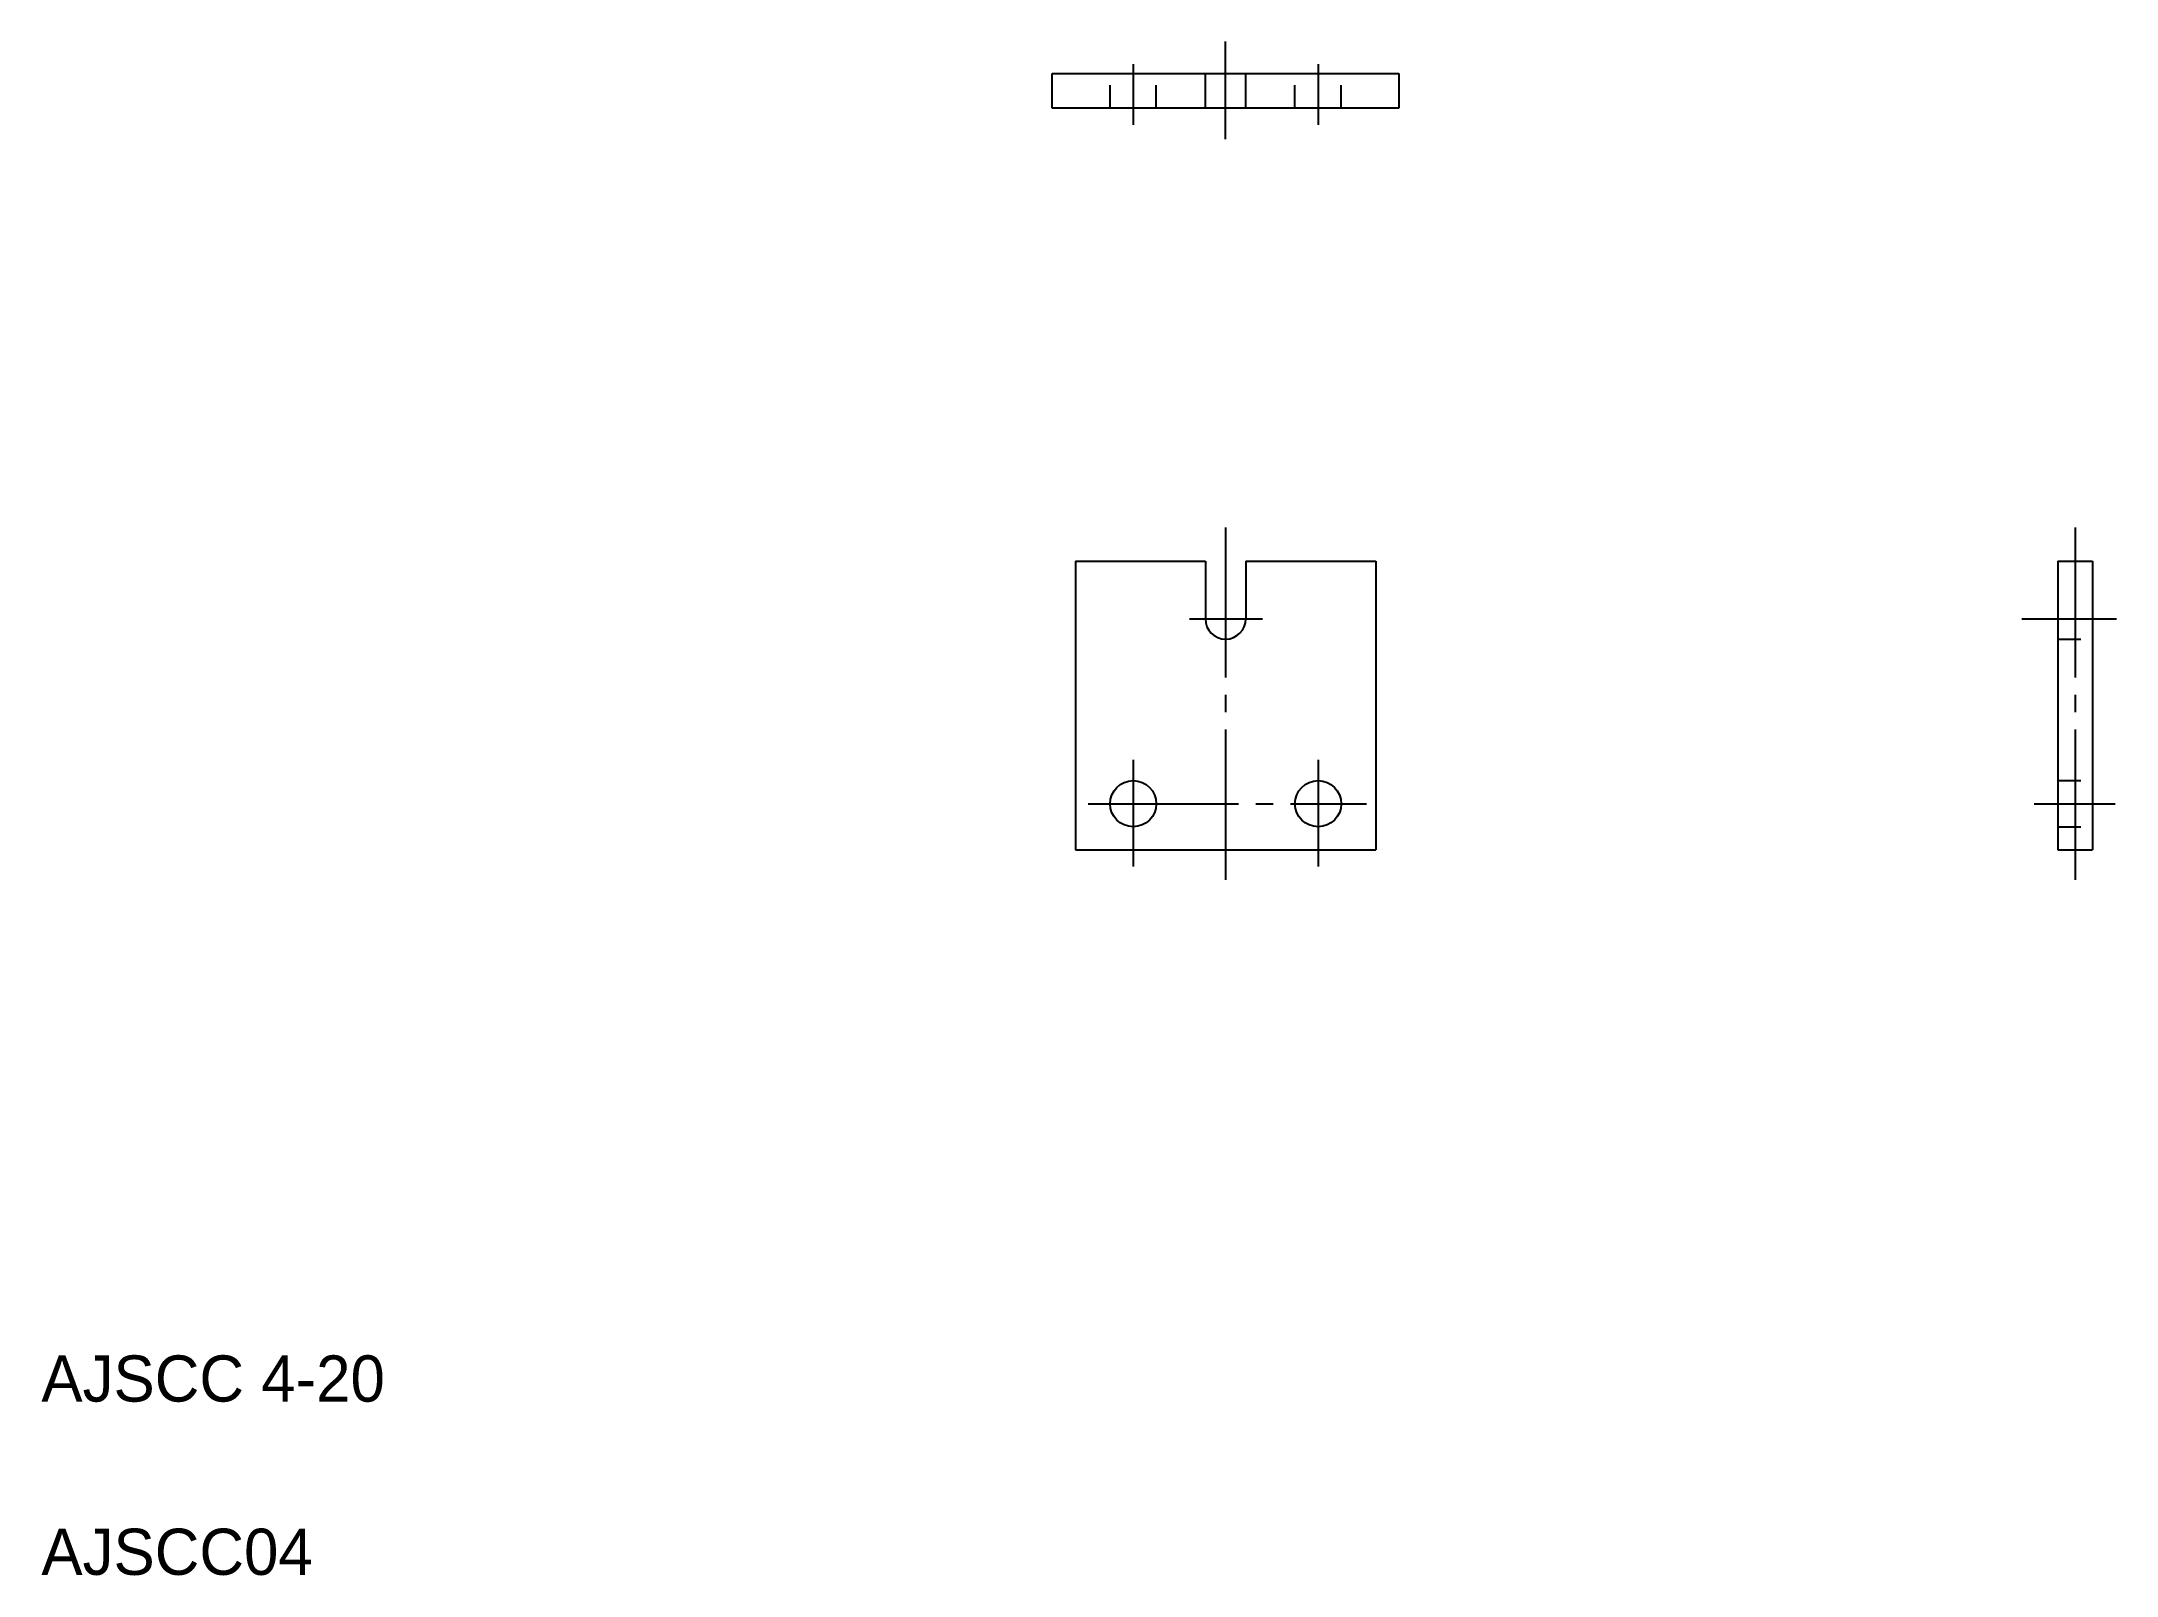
# Model space of a CAD drawing. Extents: x 10 to 190, y 10 to 143.
import ezdxf

# ---------------------------------------------------------------- set-up
doc = ezdxf.new("R2010")
doc.units = 0
doc.linetypes.add('CENTER', pattern=[17.5, 13, -1.5, 1.5, -1.5])
doc.linetypes.add('DASHED', pattern=[3.5, 2, -1.5])
doc.layers.get('0').update_dxf_attribs({"linetype": 'CONTINUOUS'})
doc.layers.add('CENTER', color=1, linetype='CENTER')

msp = doc.modelspace()

# ---------------------------------------------------------------- linework, layer by layer
at = {"color": 7, "linetype": 'CONTINUOUS'}
for p, q in [((97.48, 139.99), (127.48, 139.99)), ((97.48, 136.99), (97.48, 139.99)), ((110.73, 136.99), (110.73, 139.99)), ((114.23, 136.99), (114.23, 139.99)), ((127.48, 139.99), (127.48, 136.99)), ((127.48, 136.99), (97.48, 136.99)), ((99.48, 97.77), (110.73, 97.77)), ((99.48, 97.77), (99.48, 72.77)), ((110.73, 97.77), (110.73, 92.77)), ((114.23, 97.77), (125.48, 97.77)), ((114.23, 97.77), (114.23, 92.77)), ((125.48, 97.77), (125.48, 72.77)), ((184.5, 97.77), (184.5, 72.77)), ((184.5, 97.77), (187.5, 97.77)), ((187.5, 97.77), (187.5, 72.77)), ((99.48, 72.77), (125.48, 72.77)), ((184.5, 72.77), (187.5, 72.77))]:
    msp.add_line(p, q, dxfattribs=at)
at = {"color": 3, "linetype": 'DASHED'}
for p, q in [((102.48, 136.99), (102.48, 139.99)), ((106.48, 136.99), (106.48, 139.99)), ((118.48, 136.99), (118.48, 139.99)), ((122.48, 136.99), (122.48, 139.99)), ((184.5, 91.02), (187.5, 91.02)), ((184.5, 78.77), (187.5, 78.77)), ((184.5, 74.77), (187.5, 74.77))]:
    msp.add_line(p, q, dxfattribs=at)
for p, q in [((112.48, 136.99), (112.48, 136.99)), ((119.98, 136.99), (119.98, 136.99))]:
    msp.add_line(p, q)
at = {"color": 7, "linetype": 'CONTINUOUS'}
for centre in [(104.48, 76.77), (120.48, 76.77)]:
    msp.add_circle(centre, 2, dxfattribs=at)
msp.add_arc((112.48, 92.77), 1.75, 180, 0, dxfattribs=at)
at = {"layer": 'CENTER', "color": 1, "linetype": 'CENTER'}
for p, q in [((112.48, 134.31), (112.48, 142.76)), ((104.48, 140.79), (104.48, 135.54)), ((120.48, 140.79), (120.48, 135.54)), ((112.48, 100.69), (112.48, 69.65)), ((186, 100.69), (186, 69.65)), ((109.35, 92.77), (115.66, 92.77)), ((181.38, 92.77), (189.57, 92.77)), ((104.48, 80.58), (104.48, 71.33)), ((120.48, 80.58), (120.48, 71.33)), ((100.59, 76.77), (124.67, 76.77)), ((182.45, 76.77), (189.46, 76.77))]:
    msp.add_line(p, q, dxfattribs=at)

# ---------------------------------------------------------------- texts
at = {"color": 7, "linetype": 'CONTINUOUS'}
for s, p in [('AJSCC 4-20', (10, 25)), ('AJSCC04', (10, 10))]:
    msp.add_text(s, height=4, dxfattribs=at).set_placement(p)

doc.saveas('drawing.dxf')
